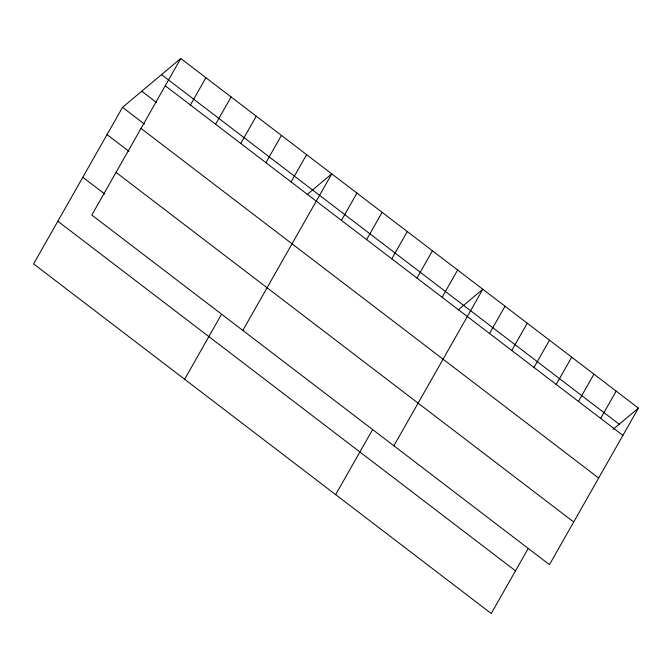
<?xml version="1.0" encoding="UTF-8"?>
<svg xmlns="http://www.w3.org/2000/svg" width="672" height="672" viewBox="0 0 672 672"><rect width="100%" height="100%" fill="white"/><g stroke="black" fill="none" stroke-linecap="round" stroke-linejoin="round"><path stroke-width="1.01" d="M180.743 58.498L91.812 215.048L549.469 564.656L638.4 408.114L180.743 58.498L122.531 107.344L33.6 263.886L491.257 613.502L527.982 548.864M190.42 105L205.909 77.725M215.594 124.228L231.084 96.953M240.761 143.455L256.25 116.189M265.936 162.683L281.425 135.416M291.102 181.91L306.6 154.644M184.632 379.26L221.348 314.622M242.836 330.414L331.766 173.872L307.23 194.46M341.443 220.366L356.941 193.099M366.618 239.602L382.108 212.327M391.793 258.829L407.282 231.554M416.959 278.057L432.449 250.782M442.134 297.284L457.624 270.018M335.656 494.634L372.372 429.996M393.868 445.788L482.798 289.246L458.262 309.834M489.535 333.497L505.025 306.222M511.762 350.473L527.251 323.207M533.988 367.458L549.486 340.183M556.223 384.434L571.712 357.168M578.449 401.419L593.939 374.144M600.676 418.396L616.174 391.129M613.099 429.341L638.4 408.114M161.532 74.617L619.189 424.225M165.245 85.772L622.91 435.38M141.742 91.224L156.358 102.388M122.531 107.344L144.455 124.093M141.011 128.428L598.676 478.044M107.041 134.61L128.965 151.36M116.046 172.385L573.703 521.993M82.807 177.274L104.731 194.023M57.834 221.231L515.5 570.839"/></g></svg>
